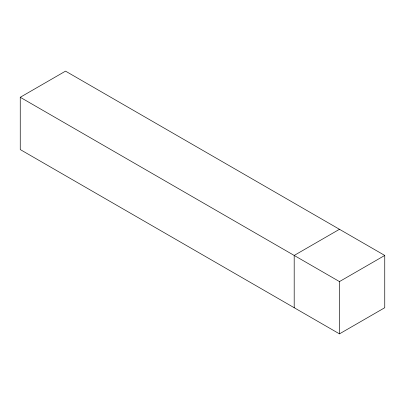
<?xml version="1.0" encoding="UTF-8"?>
<svg xmlns="http://www.w3.org/2000/svg" width="405" height="405" viewBox="0 0 405 405"><rect width="100%" height="100%" fill="white"/><g stroke="black" fill="none" stroke-linecap="round" stroke-linejoin="round"><path stroke-width="0.61" d="M20.25 97.281L65.529 71.138L384.75 255.439L384.75 307.719L339.471 333.862L20.25 149.561L20.25 97.281L339.471 281.581L384.75 255.439M339.471 229.296L294.192 255.439L294.192 307.719M339.471 281.581L339.471 333.862"/></g></svg>
